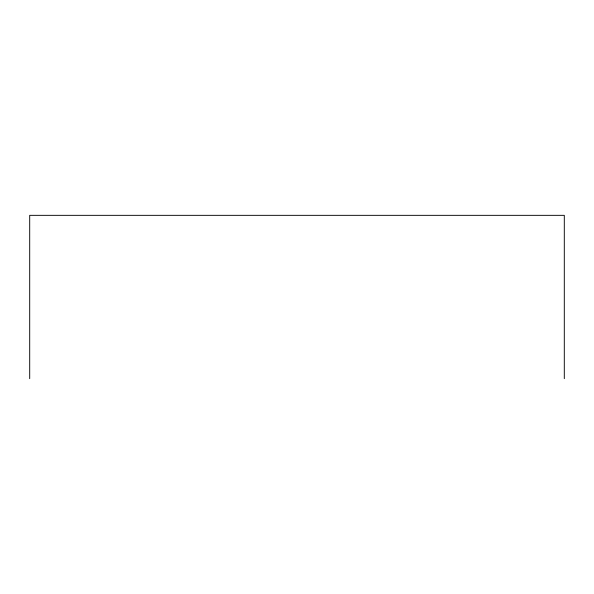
<?xml version="1.0" encoding="UTF-8"?>
<svg xmlns="http://www.w3.org/2000/svg" width="594" height="594" viewBox="0 0 594 594"><rect width="100%" height="100%" fill="white"/><g stroke="black" fill="none" stroke-linecap="round" stroke-linejoin="round"><path stroke-width="0.89" d="M564.3 378.66L564.3 215.34L29.7 215.34L29.7 378.66"/></g></svg>
